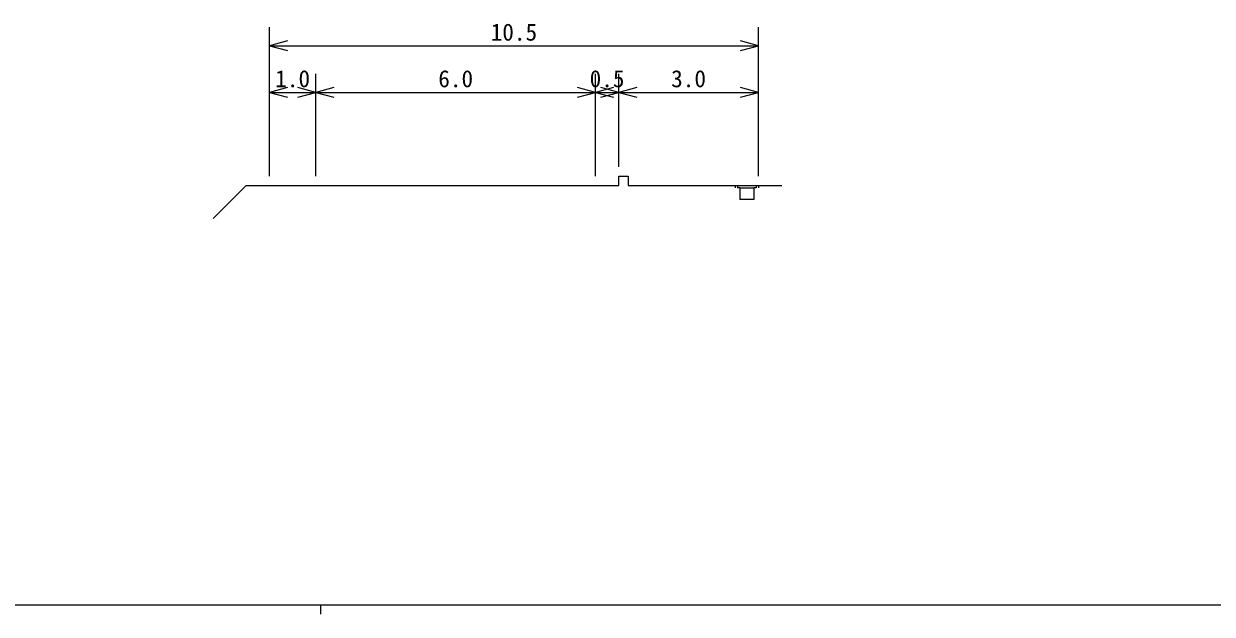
# Model space of a CAD drawing. Units: millimetres on the paper, enlarged 1000 times, with parts at other scales. Extents: x 40000 to 680000, y 20000 to 380000.
# Drawn here: x 236136 to 363711, y 204000 to 267360 of the extents above; entities that cross this region are included whole.
import ezdxf
from ezdxf.enums import TextEntityAlignment as Align

# ---------------------------------------------------------------- set-up
doc = ezdxf.new("R2010")
doc.units = ezdxf.units.MM
doc.header["$LTSCALE"] = 1000
doc.layers.add('M-STR-HTXT', color=7, linetype='Continuous', lineweight=13)
doc.layers.add('M-TTL-BAND', color=7, linetype='Continuous', lineweight=25)
doc.styles.add('ＭＳ ゴシック', font='')
doc.styles.get('ＭＳ ゴシック').set_extended_font_data('MS Gothic')

msp = doc.modelspace()

# ---------------------------------------------------------------- linework, layer by layer
at = {"layer": 'M-STR-HTXT'}
for p, q in [((262500, 251000), (262500, 267000)), ((315000, 251000), (315000, 267000)), ((264432, 265518), (262500, 265000)), ((315000, 265000), (313068, 265518)), ((262500, 265000), (315000, 265000)), ((262500, 265000), (264432, 264482)), ((313068, 264482), (315000, 265000)), ((267500, 251000), (267500, 262000)), ((297500, 251000), (297500, 262000)), ((300000, 252000), (300000, 262000)), ((264432, 260518), (262500, 260000)), ((267500, 260000), (265568, 260518)), ((269432, 260518), (267500, 260000)), ((297500, 260000), (295568, 260518)), ((299432, 260518), (297500, 260000)), ((300000, 260000), (298068, 260518)), ((301932, 260518), (300000, 260000)), ((315000, 260000), (313068, 260518)), ((262500, 260000), (267500, 260000)), ((262500, 260000), (264432, 259482)), ((265568, 259482), (267500, 260000)), ((267500, 260000), (297500, 260000)), ((267500, 260000), (269432, 259482)), ((295568, 259482), (297500, 260000)), ((297500, 260000), (300000, 260000)), ((297500, 260000), (299432, 259482)), ((298068, 259482), (300000, 260000)), ((300000, 260000), (315000, 260000)), ((300000, 260000), (301932, 259482)), ((313068, 259482), (315000, 260000)), ((300000, 250000), (300000, 251000)), ((300000, 251000), (301000, 251000)), ((301000, 251000), (301000, 250000)), ((260000, 250000), (256464, 246464)), ((260000, 250000), (262500, 250000)), ((262500, 250000), (267500, 250000)), ((267500, 250000), (297500, 250000)), ((297500, 250000), (300000, 250000)), ((301000, 250000), (315000, 250000)), ((312500, 250000), (312500, 249750)), ((312750, 250000), (312750, 249750)), ((313000, 249750), (312750, 249750)), ((313000, 249750), (313000, 248500)), ((313000, 249750), (314500, 249750)), ((314750, 249750), (314500, 249750)), ((314500, 249750), (314500, 248500)), ((314750, 250000), (314750, 249750)), ((315000, 250000), (317500, 250000)), ((315000, 250000), (315000, 249750)), ((314500, 248500), (313000, 248500))]:
    msp.add_line(p, q, dxfattribs=at)
at = {"layer": 'M-TTL-BAND'}
for p, q in [((40000, 205000), (579000, 205000)), ((268000, 205000), (268000, 204000))]:
    msp.add_line(p, q, dxfattribs=at)

# ---------------------------------------------------------------- texts
at = {"layer": 'M-STR-HTXT', "style": 'ＭＳ ゴシック'}
for s, p in [('10.5', (288750, 265000)), ('1.0', (265000, 260000)), ('6.0', (282500, 260000)), ('0.5', (298750, 260000)), ('3.0', (307500, 260000))]:
    msp.add_text(s, height=1833, dxfattribs=at).set_placement(p, align=Align.BOTTOM_CENTER)

doc.saveas('drawing.dxf')
